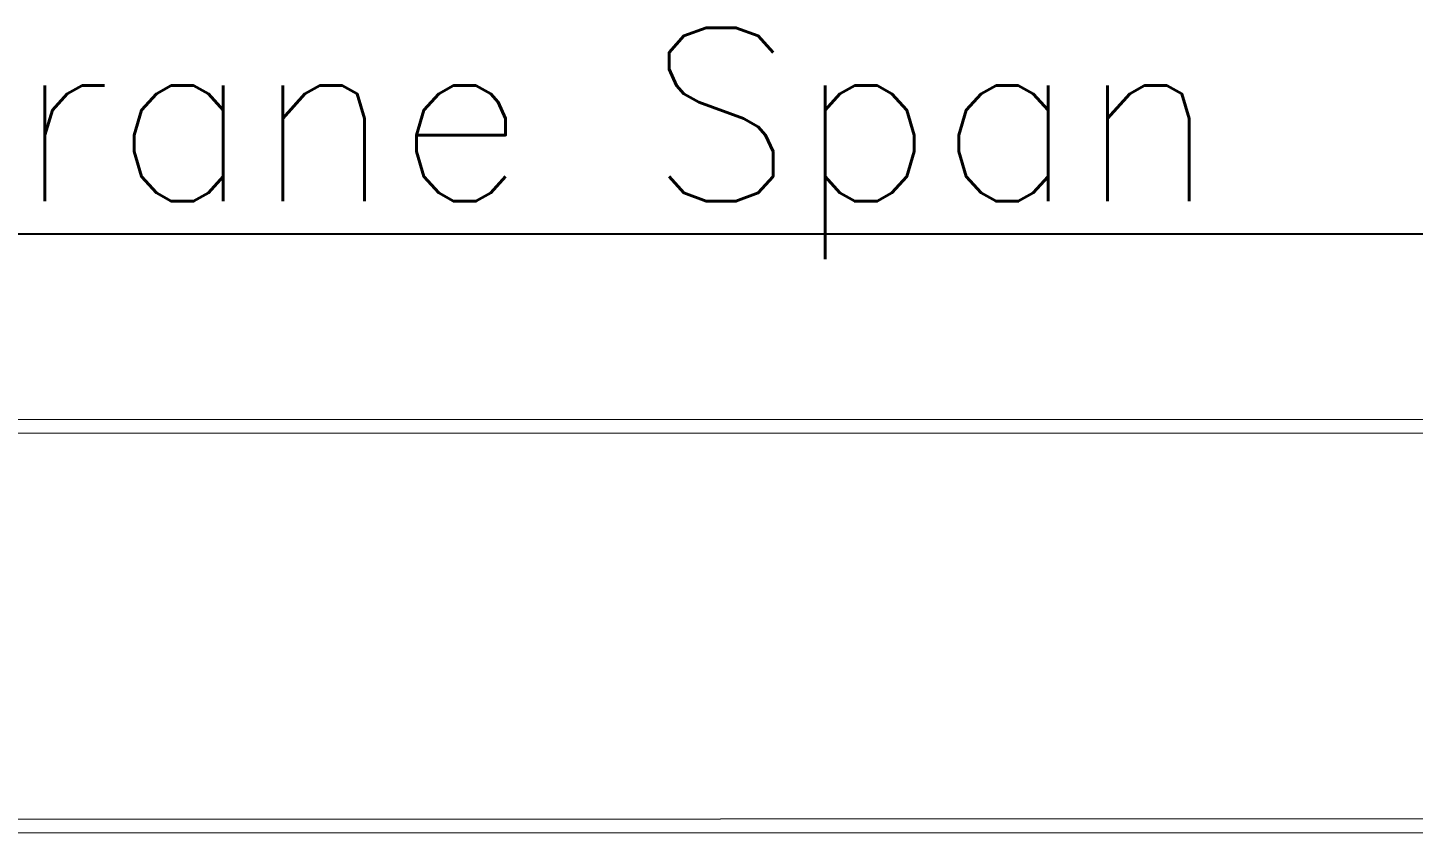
# Model space of a CAD drawing. Header units: millimetres. Extents: x 68421 to 1479662, y -51504 to 144751.
# Drawn here: x 1165481 to 1167479, y 16028 to 17191 of the extents above; entities that cross this region are included whole.
import ezdxf

# ---------------------------------------------------------------- set-up
doc = ezdxf.new("R2010")
doc.units = ezdxf.units.MM
doc.header["$LTSCALE"] = 0.35
doc.header["$MEASUREMENT"] = 0
doc.linetypes.add('CONTIN', pattern=[0, 0, 0])
doc.layers.get('0').update_dxf_attribs({"linetype": 'CONTIN'})
doc.layers.add('11', color=7, linetype='CONTIN')
doc.layers.add('2', color=6, linetype='CONTIN')
doc.styles.add('SIMPLEX', font='simplex.shx', dxfattribs={"width": 0.8})

# ---------------------------------------------------------------- blocks, each defined once
blk = doc.blocks.new('GHAGR')
at = {"lineweight": 0}
for p, q in [((1162109, -28388.4), (1174805.7, -28384.9)), ((1162135.5, -28408.3), (1174779.2, -28404.8)), ((1162638.9, -28964.3), (1174275.8, -28960.7)), ((1162625.3, -28984.2), (1174289.4, -28980.6))]:
    blk.add_line(p, q, dxfattribs=at)

msp = doc.modelspace()

# ---------------------------------------------------------------- linework, layer by layer
at = {"layer": '2'}
msp.add_line((1158177.65004, 16893.71521), (1170926.89908, 16893.71521), dxfattribs=at)

# ---------------------------------------------------------------- block references
at = {"linetype": 'Continuous', "lineweight": 5}
msp.add_blockref('GHAGR', (-3879.70152, 45012.65637), dxfattribs=at)

# ---------------------------------------------------------------- texts
at = {"layer": '11', "style": 'SIMPLEX'}
msp.add_text('13900 Crane Span', height=250, dxfattribs=at).set_placement((1163994.67445, 16940.92224))

doc.saveas('drawing.dxf')
